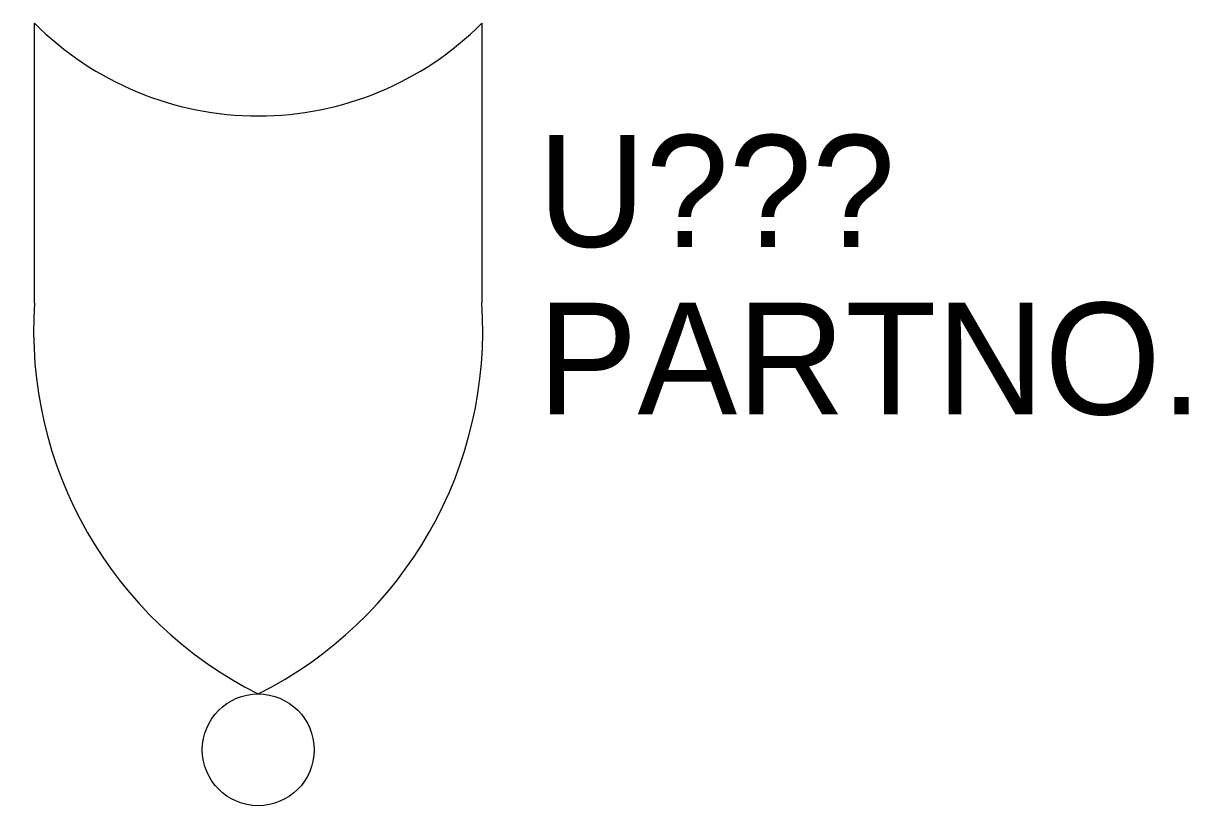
# Model space of a CAD drawing. Extents: x 10.38 to 12.46, y 5.2 to 6.6.
import ezdxf

# ---------------------------------------------------------------- set-up
doc = ezdxf.new("R2010")
doc.units = 0
doc.layers.add('1', color=7, linetype='CONTINUOUS')
doc.layers.add('2', color=2, linetype='CONTINUOUS')

# ---------------------------------------------------------------- blocks, each defined once
blk = doc.blocks.new('NOR')
at = {"layer": '1', "color": 0}
blk.add_circle((-0.1, 0), 0.1, dxfattribs=at)
at = {"layer": '2', "color": 0}
for p, q in [((-1.4, 0.4), (-0.9, 0.4)), ((-0.9, -0.4), (-1.4, -0.4))]:
    blk.add_line(p, q, dxfattribs=at)
for centre, radius, start, end in [((-1.8, 0), 0.5657, 315, 45), ((-0.85, -0.325), 0.7267, 26.5651, 93.9452), ((-0.85, 0.325), 0.7267, 266.0548, 333.4349)]:
    blk.add_arc(centre, radius, start, end, dxfattribs=at)

msp = doc.modelspace()

# ---------------------------------------------------------------- block references
at = {"layer": '1', "color": 0, "rotation": 270}
msp.add_blockref('NOR', (10.8, 5.2), dxfattribs=at)

# ---------------------------------------------------------------- texts
at = {"layer": '1', "color": 0}
for tag, p, s in [('U???', (11.3, 6.2), 'U???'), ('PARTNO.', (11.3, 5.9), '0000000')]:
    msp.add_attdef(tag, p, s, height=0.2, dxfattribs=at)

doc.saveas('drawing.dxf')
